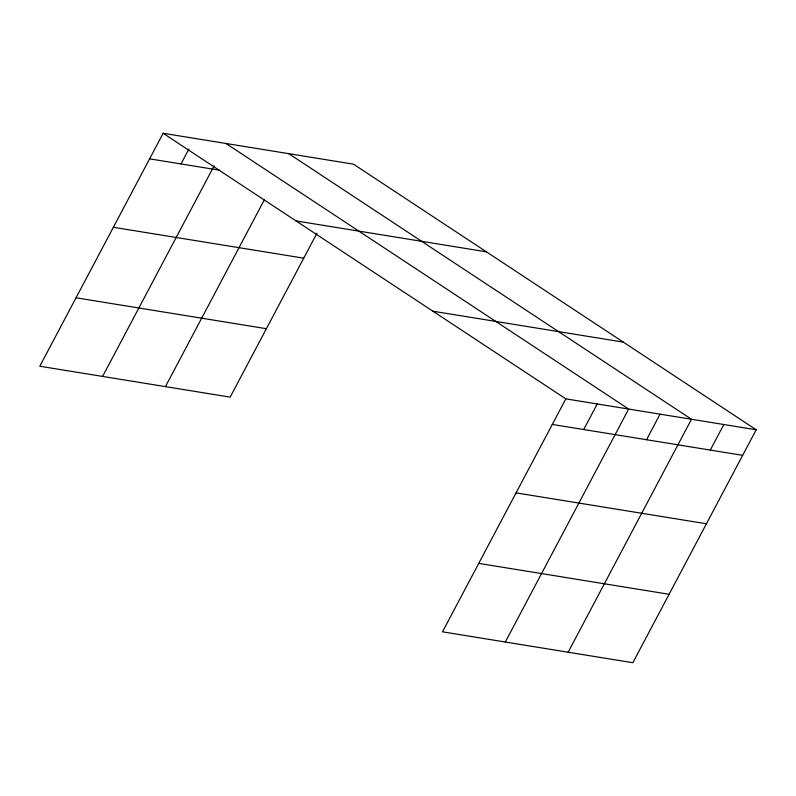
<?xml version="1.0" encoding="UTF-8"?>
<svg xmlns="http://www.w3.org/2000/svg" width="796" height="796" viewBox="0 0 796 796"><rect width="100%" height="100%" fill="white"/><g stroke="black" fill="none" stroke-linecap="round" stroke-linejoin="round"><path stroke-width="1.19" d="M756.2 429.77L565.837 398.866L442.496 631.825L632.86 662.72L756.2 429.77L353.504 164.175L163.14 133.28L39.8 366.23L230.163 397.134L316.957 233.198M181.02 163.946L188.911 149.031M102.614 376.428L214.114 165.847M165.439 386.627L264.312 199.886M583.707 429.532L597.249 403.96M505.311 642.014L628.661 409.064L225.964 143.479M646.531 439.73L660.073 414.159M568.135 652.213L691.475 419.263L288.779 153.678M710.301 450.078L723.843 424.517M149.608 158.852L219.676 170.225M296.032 220.92L486.396 251.825M113.37 227.288L303.734 258.183M432.954 311.216L623.308 342.121M76.038 297.794L266.391 328.698M552.305 424.437L742.658 455.332M516.067 492.873L706.43 523.768M478.734 563.379L669.088 594.284M163.14 133.28L565.837 398.866"/></g></svg>
